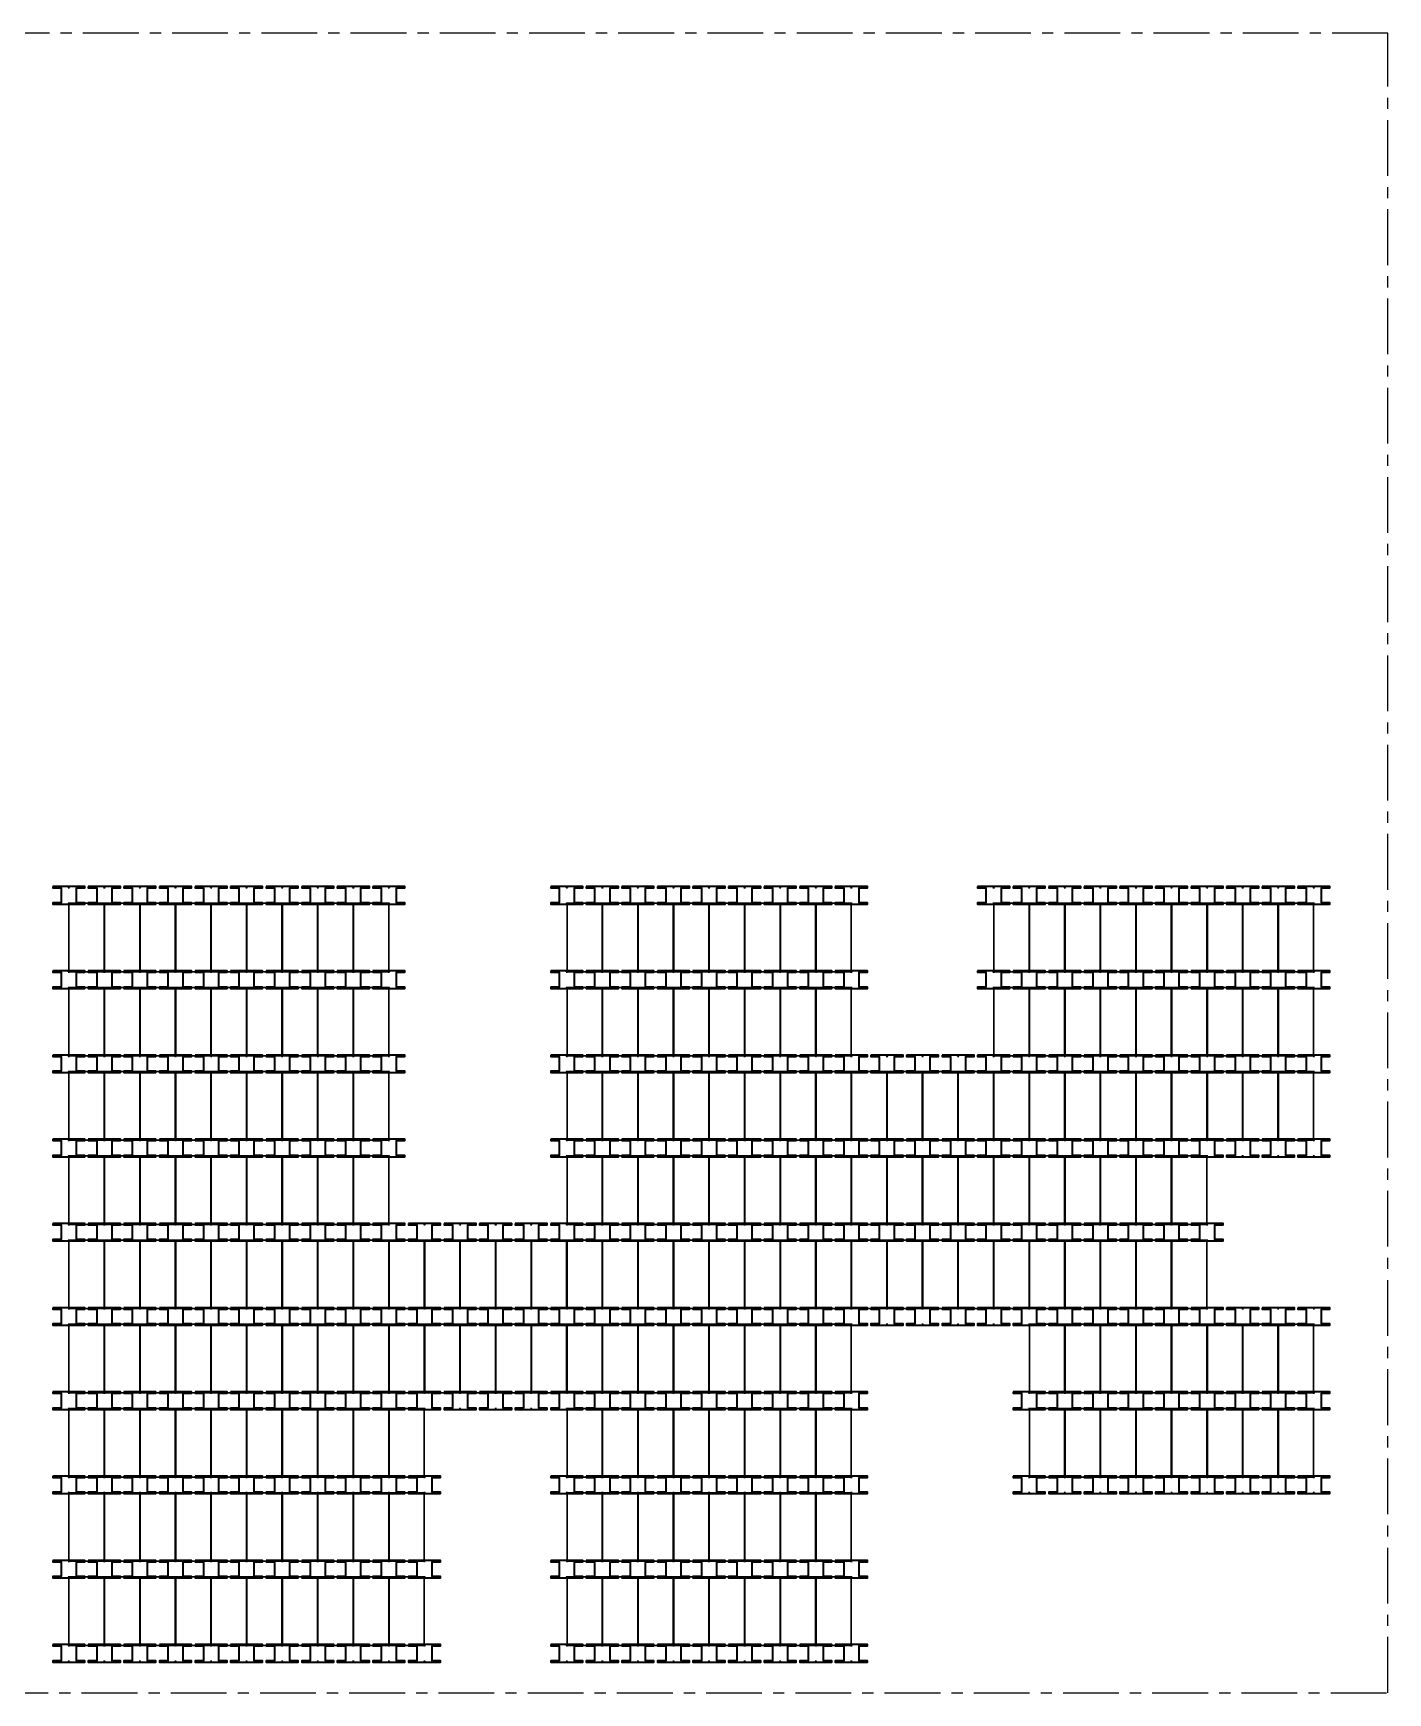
# Model space of a CAD drawing. Header units: inches. Extents: x 3525 to 7451, y 273 to 2133.
# Drawn here: x 5933 to 7451, y 273 to 2133 of the extents above; entities that cross this region are included whole.
import ezdxf

# ---------------------------------------------------------------- set-up
doc = ezdxf.new("R2010")
doc.units = ezdxf.units.IN
doc.header["$LTSCALE"] = 50
doc.header["$MEASUREMENT"] = 0
doc.linetypes.add('CENTER', pattern=[2, 1.25, -0.25, 0.25, -0.25])
for name, color, linetype, lineweight in [('E-PANELS', 140, 'Continuous', 30), ('E2-ECOFEET', 254, 'Continuous', 35), ('E3-ECOFEET', 254, 'Continuous', 35)]:
    doc.layers.add(name, color=color, linetype=linetype, lineweight=lineweight)
doc.layers.add('IFI PERIMETER', color=241, linetype='CENTER', plot=False)
doc.layers.get('E2-ECOFEET').off()

# ---------------------------------------------------------------- blocks, each defined once
blk = doc.blocks.new('EF3')
at = {"layer": 'E3-ECOFEET', "color": 5}
for points in [[(0, 0), (0, -1.5), (9.4, -1.5), (9.4, -18.1), (0, -18.1), (0, -19.6), (36, -19.6), (36, -18.1), (26.6, -18.1), (26.6, -1.5), (36, -1.5), (36, 0), (0, 0)], [(8.8, -8.1), (8.9, -8.1)]]:
    blk.add_lwpolyline(points, dxfattribs=at)
at = {"layer": 'E3-ECOFEET'}
for points in [[(17.2, -1), (17.8, -1), (17.8, -0.5)], [(17.2, -18.5), (17.8, -18.5), (17.8, -19)], [(18.2, -0.5), (18.2, -1), (18.8, -1)], [(18.2, -19), (18.2, -18.5), (18.8, -18.5)]]:
    blk.add_lwpolyline(points, dxfattribs=at)
blk = doc.blocks.new('LG 340W 5DEG')
at = {"layer": 'E-PANELS'}
blk.add_lwpolyline([(39.37, -76.88), (0, -76.88), (0, 0), (39.37, 0)], close=True, dxfattribs=at)

msp = doc.modelspace()

# ---------------------------------------------------------------- linework, layer by layer
at = {"layer": 'IFI PERIMETER'}
msp.add_lwpolyline([(7450.9, 2133.4), (3786.9, 2133.4), (3786.9, 273.5), (7450.9, 273.5)], close=True, dxfattribs=at)

# ---------------------------------------------------------------- block references
at = {"layer": 'E-PANELS'}
for p in [(5972.7, 1158.4), (6012.6, 1158.4), (6052.5, 1158.4), (6092.3, 1158.4), (6132.2, 1158.4), (6172.1, 1158.4), (6212, 1158.4), (6251.8, 1158.4), (6291.7, 1158.4), (6530.9, 1158.4), (6570.8, 1158.4), (6610.7, 1158.4), (6650.5, 1158.4), (6690.4, 1158.4), (6730.3, 1158.4), (6770.1, 1158.4), (6810, 1158.4), (7009.4, 1158.4), (7049.2, 1158.4), (7089.1, 1158.4), (7129, 1158.4), (7168.8, 1158.4), (7208.7, 1158.4), (7248.6, 1158.4), (7288.4, 1158.4), (7328.3, 1158.4), (5972.7, 1064), (6012.6, 1064), (6052.5, 1064), (6092.3, 1064), (6132.2, 1064), (6172.1, 1064), (6212, 1064), (6251.8, 1064), (6291.7, 1064), (6530.9, 1064), (6570.8, 1064), (6610.7, 1064), (6650.5, 1064), (6690.4, 1064), (6730.3, 1064), (6770.1, 1064), (6810, 1064), (7009.4, 1064), (7049.2, 1064), (7089.1, 1064), (7129, 1064), (7168.8, 1064), (7208.7, 1064), (7248.6, 1064), (7288.4, 1064), (7328.3, 1064), (5972.7, 969.6), (6012.6, 969.6), (6052.5, 969.6), (6092.3, 969.6), (6132.2, 969.6), (6172.1, 969.6), (6212, 969.6), (6251.8, 969.6), (6291.7, 969.6), (6530.9, 969.6), (6570.8, 969.6), (6610.7, 969.6), (6650.5, 969.6), (6690.4, 969.6), (6730.3, 969.6), (6770.1, 969.6), (6810, 969.6), (6849.9, 969.6), (6889.7, 969.6), (6929.6, 969.6), (6969.5, 969.6), (7009.4, 969.6), (7049.2, 969.6), (7089.1, 969.6), (7129, 969.6), (7168.8, 969.6), (7208.7, 969.6), (7248.6, 969.6), (7288.4, 969.6), (7328.3, 969.6), (5972.7, 875.2), (6012.6, 875.2), (6052.5, 875.2), (6092.3, 875.2), (6132.2, 875.2), (6172.1, 875.2), (6212, 875.2), (6251.8, 875.2), (6291.7, 875.2), (6530.9, 875.2), (6570.8, 875.2), (6610.7, 875.2), (6650.5, 875.2), (6690.4, 875.2), (6730.3, 875.2), (6770.1, 875.2), (6810, 875.2), (6849.9, 875.2), (6889.7, 875.2), (6929.6, 875.2), (6969.5, 875.2), (7009.4, 875.2), (7049.2, 875.2), (7089.1, 875.2), (7129, 875.2), (7168.8, 875.2), (7208.7, 875.2), (5972.7, 780.9), (6012.6, 780.9), (6052.5, 780.9), (6092.3, 780.9), (6132.2, 780.9), (6172.1, 780.9), (6212, 780.9), (6251.8, 780.9), (6291.7, 780.9), (6331.6, 780.9), (6371.4, 780.9), (6411.3, 780.9), (6451.2, 780.9), (6491, 780.9), (6530.9, 780.9), (6570.8, 780.9), (6610.7, 780.9), (6650.5, 780.9), (6690.4, 780.9), (6730.3, 780.9), (6770.1, 780.9), (6810, 780.9), (6849.9, 780.9), (6889.7, 780.9), (6929.6, 780.9), (6969.5, 780.9), (7009.4, 780.9), (7049.2, 780.9), (7089.1, 780.9), (7129, 780.9), (7168.8, 780.9), (7208.7, 780.9), (5972.7, 686.5), (6012.6, 686.5), (6052.5, 686.5), (6092.3, 686.5), (6132.2, 686.5), (6172.1, 686.5), (6212, 686.5), (6251.8, 686.5), (6291.7, 686.5), (6331.6, 686.5), (6371.4, 686.5), (6411.3, 686.5), (6451.2, 686.5), (6491, 686.5), (6530.9, 686.5), (6570.8, 686.5), (6610.7, 686.5), (6650.5, 686.5), (6690.4, 686.5), (6730.3, 686.5), (6770.1, 686.5), (6810, 686.5), (7049.2, 686.5), (7089.1, 686.5), (7129, 686.5), (7168.8, 686.5), (7208.7, 686.5), (7248.6, 686.5), (7288.4, 686.5), (7328.3, 686.5), (5972.7, 592.1), (6012.6, 592.1), (6052.5, 592.1), (6092.3, 592.1), (6132.2, 592.1), (6172.1, 592.1), (6212, 592.1), (6251.8, 592.1), (6291.7, 592.1), (6331.6, 592.1), (6530.9, 592.1), (6570.8, 592.1), (6610.7, 592.1), (6650.5, 592.1), (6690.4, 592.1), (6730.3, 592.1), (6770.1, 592.1), (6810, 592.1), (7049.2, 592.1), (7089.1, 592.1), (7129, 592.1), (7168.8, 592.1), (7208.7, 592.1), (7248.6, 592.1), (7288.4, 592.1), (7328.3, 592.1), (5972.7, 497.7), (6012.6, 497.7), (6052.5, 497.7), (6092.3, 497.7), (6132.2, 497.7), (6172.1, 497.7), (6212, 497.7), (6251.8, 497.7), (6291.7, 497.7), (6331.6, 497.7), (6530.9, 497.7), (6570.8, 497.7), (6610.7, 497.7), (6650.5, 497.7), (6690.4, 497.7), (6730.3, 497.7), (6770.1, 497.7), (6810, 497.7), (5972.7, 403.4), (6012.6, 403.4), (6052.5, 403.4), (6092.3, 403.4), (6132.2, 403.4), (6172.1, 403.4), (6212, 403.4), (6251.8, 403.4), (6291.7, 403.4), (6331.6, 403.4), (6530.9, 403.4), (6570.8, 403.4), (6610.7, 403.4), (6650.5, 403.4), (6690.4, 403.4), (6730.3, 403.4), (6770.1, 403.4), (6810, 403.4)]:
    msp.add_blockref('LG 340W 5DEG', p, dxfattribs=at)
at = {"layer": 'E2-ECOFEET'}
for p in [(5954.5, 1176.9), (5994.4, 1176.9), (6034.2, 1176.9), (6074.1, 1176.9), (6114, 1176.9), (6153.8, 1176.9), (6193.7, 1176.9), (6233.6, 1176.9), (6273.4, 1176.9), (6313.3, 1176.9), (6512.7, 1176.9), (6552.5, 1176.9), (6592.4, 1176.9), (6632.3, 1176.9), (6672.1, 1176.9), (6712, 1176.9), (6751.9, 1176.9), (6791.8, 1176.9), (6831.6, 1176.9), (6991.1, 1176.9), (7031, 1176.9), (7070.8, 1176.9), (7110.7, 1176.9), (7150.6, 1176.9), (7190.5, 1176.9), (7230.3, 1176.9), (7270.2, 1176.9), (7310.1, 1176.9), (7349.9, 1176.9), (5954.5, 1082.5), (5994.4, 1082.5), (6034.2, 1082.5), (6074.1, 1082.5), (6114, 1082.5), (6153.8, 1082.5), (6193.7, 1082.5), (6233.6, 1082.5), (6273.4, 1082.5), (6313.3, 1082.5), (6512.7, 1082.5), (6552.5, 1082.5), (6592.4, 1082.5), (6632.3, 1082.5), (6672.1, 1082.5), (6712, 1082.5), (6751.9, 1082.5), (6791.8, 1082.5), (6831.6, 1082.5), (6991.1, 1082.5), (7031, 1082.5), (7070.8, 1082.5), (7110.7, 1082.5), (7150.6, 1082.5), (7190.5, 1082.5), (7230.3, 1082.5), (7270.2, 1082.5), (7310.1, 1082.5), (7349.9, 1082.5), (5954.5, 988.1), (5994.4, 988.1), (6034.2, 988.1), (6074.1, 988.1), (6114, 988.1), (6153.8, 988.1), (6193.7, 988.1), (6233.6, 988.1), (6273.4, 988.1), (6313.3, 988.1), (6512.7, 988.1), (6552.5, 988.1), (6592.4, 988.1), (6632.3, 988.1), (6672.1, 988.1), (6712, 988.1), (6751.9, 988.1), (6791.8, 988.1), (6831.6, 988.1), (6871.5, 988.1), (6911.4, 988.1), (6951.2, 988.1), (6991.1, 988.1), (7031, 988.1), (7070.8, 988.1), (7110.7, 988.1), (7150.6, 988.1), (7190.5, 988.1), (7230.3, 988.1), (7270.2, 988.1), (7310.1, 988.1), (7349.9, 988.1), (5954.5, 893.8), (5994.4, 893.8), (6034.2, 893.8), (6074.1, 893.8), (6114, 893.8), (6153.8, 893.8), (6193.7, 893.8), (6233.6, 893.8), (6273.4, 893.8), (6313.3, 893.8), (6512.7, 893.8), (6552.5, 893.8), (6592.4, 893.8), (6632.3, 893.8), (6672.1, 893.8), (6712, 893.8), (6751.9, 893.8), (6791.8, 893.8), (6831.6, 893.8), (6871.5, 893.8), (6911.4, 893.8), (6951.2, 893.8), (6991.1, 893.8), (7031, 893.8), (7070.8, 893.8), (7110.7, 893.8), (7150.6, 893.8), (7190.5, 893.8), (7230.3, 893.8), (7270.2, 893.8), (7310.1, 893.8), (7349.9, 893.8), (5954.5, 799.4), (5994.4, 799.4), (6034.2, 799.4), (6074.1, 799.4), (6114, 799.4), (6153.8, 799.4), (6193.7, 799.4), (6233.6, 799.4), (6273.4, 799.4), (6313.3, 799.4), (6353.2, 799.4), (6393.1, 799.4), (6432.9, 799.4), (6472.8, 799.4), (6512.7, 799.4), (6552.5, 799.4), (6592.4, 799.4), (6632.3, 799.4), (6672.1, 799.4), (6712, 799.4), (6751.9, 799.4), (6791.8, 799.4), (6831.6, 799.4), (6871.5, 799.4), (6911.4, 799.4), (6951.2, 799.4), (6991.1, 799.4), (7031, 799.4), (7070.8, 799.4), (7110.7, 799.4), (7150.6, 799.4), (7190.5, 799.4), (7230.3, 799.4), (5954.5, 705), (5994.4, 705), (6034.2, 705), (6074.1, 705), (6114, 705), (6153.8, 705), (6193.7, 705), (6233.6, 705), (6273.4, 705), (6313.3, 705), (6353.2, 705), (6393.1, 705), (6432.9, 705), (6472.8, 705), (6512.7, 705), (6552.5, 705), (6592.4, 705), (6632.3, 705), (6672.1, 705), (6712, 705), (6751.9, 705), (6791.8, 705), (6831.6, 705), (6871.5, 705), (6911.4, 705), (6951.2, 705), (6991.1, 705), (7031, 705), (7070.8, 705), (7110.7, 705), (7150.6, 705), (7190.5, 705), (7230.3, 705), (7270.2, 705), (7310.1, 705), (7349.9, 705), (5954.5, 610.6), (5994.4, 610.6), (6034.2, 610.6), (6074.1, 610.6), (6114, 610.6), (6153.8, 610.6), (6193.7, 610.6), (6233.6, 610.6), (6273.4, 610.6), (6313.3, 610.6), (6353.2, 610.6), (6393.1, 610.6), (6432.9, 610.6), (6472.8, 610.6), (6512.7, 610.6), (6552.5, 610.6), (6592.4, 610.6), (6632.3, 610.6), (6672.1, 610.6), (6712, 610.6), (6751.9, 610.6), (6791.8, 610.6), (6831.6, 610.6), (7031, 610.6), (7070.8, 610.6), (7110.7, 610.6), (7150.6, 610.6), (7190.5, 610.6), (7230.3, 610.6), (7270.2, 610.6), (7310.1, 610.6), (7349.9, 610.6), (5954.5, 516.3), (5994.4, 516.3), (6034.2, 516.3), (6074.1, 516.3), (6114, 516.3), (6153.8, 516.3), (6193.7, 516.3), (6233.6, 516.3), (6273.4, 516.3), (6313.3, 516.3), (6353.2, 516.3), (6512.7, 516.3), (6552.5, 516.3), (6592.4, 516.3), (6632.3, 516.3), (6672.1, 516.3), (6712, 516.3), (6751.9, 516.3), (6791.8, 516.3), (6831.6, 516.3), (7031, 516.3), (7070.8, 516.3), (7110.7, 516.3), (7150.6, 516.3), (7190.5, 516.3), (7230.3, 516.3), (7270.2, 516.3), (7310.1, 516.3), (7349.9, 516.3), (5954.5, 421.9), (5994.4, 421.9), (6034.2, 421.9), (6074.1, 421.9), (6114, 421.9), (6153.8, 421.9), (6193.7, 421.9), (6233.6, 421.9), (6273.4, 421.9), (6313.3, 421.9), (6353.2, 421.9), (6512.7, 421.9), (6552.5, 421.9), (6592.4, 421.9), (6632.3, 421.9), (6672.1, 421.9), (6712, 421.9), (6751.9, 421.9), (6791.8, 421.9), (6831.6, 421.9), (5954.5, 327.5), (5994.4, 327.5), (6034.2, 327.5), (6074.1, 327.5), (6114, 327.5), (6153.8, 327.5), (6193.7, 327.5), (6233.6, 327.5), (6273.4, 327.5), (6313.3, 327.5), (6353.2, 327.5), (6512.7, 327.5), (6552.5, 327.5), (6592.4, 327.5), (6632.3, 327.5), (6672.1, 327.5), (6712, 327.5), (6751.9, 327.5), (6791.8, 327.5), (6831.6, 327.5)]:
    msp.add_blockref('EF3', p, dxfattribs=at)

doc.saveas('drawing.dxf')
